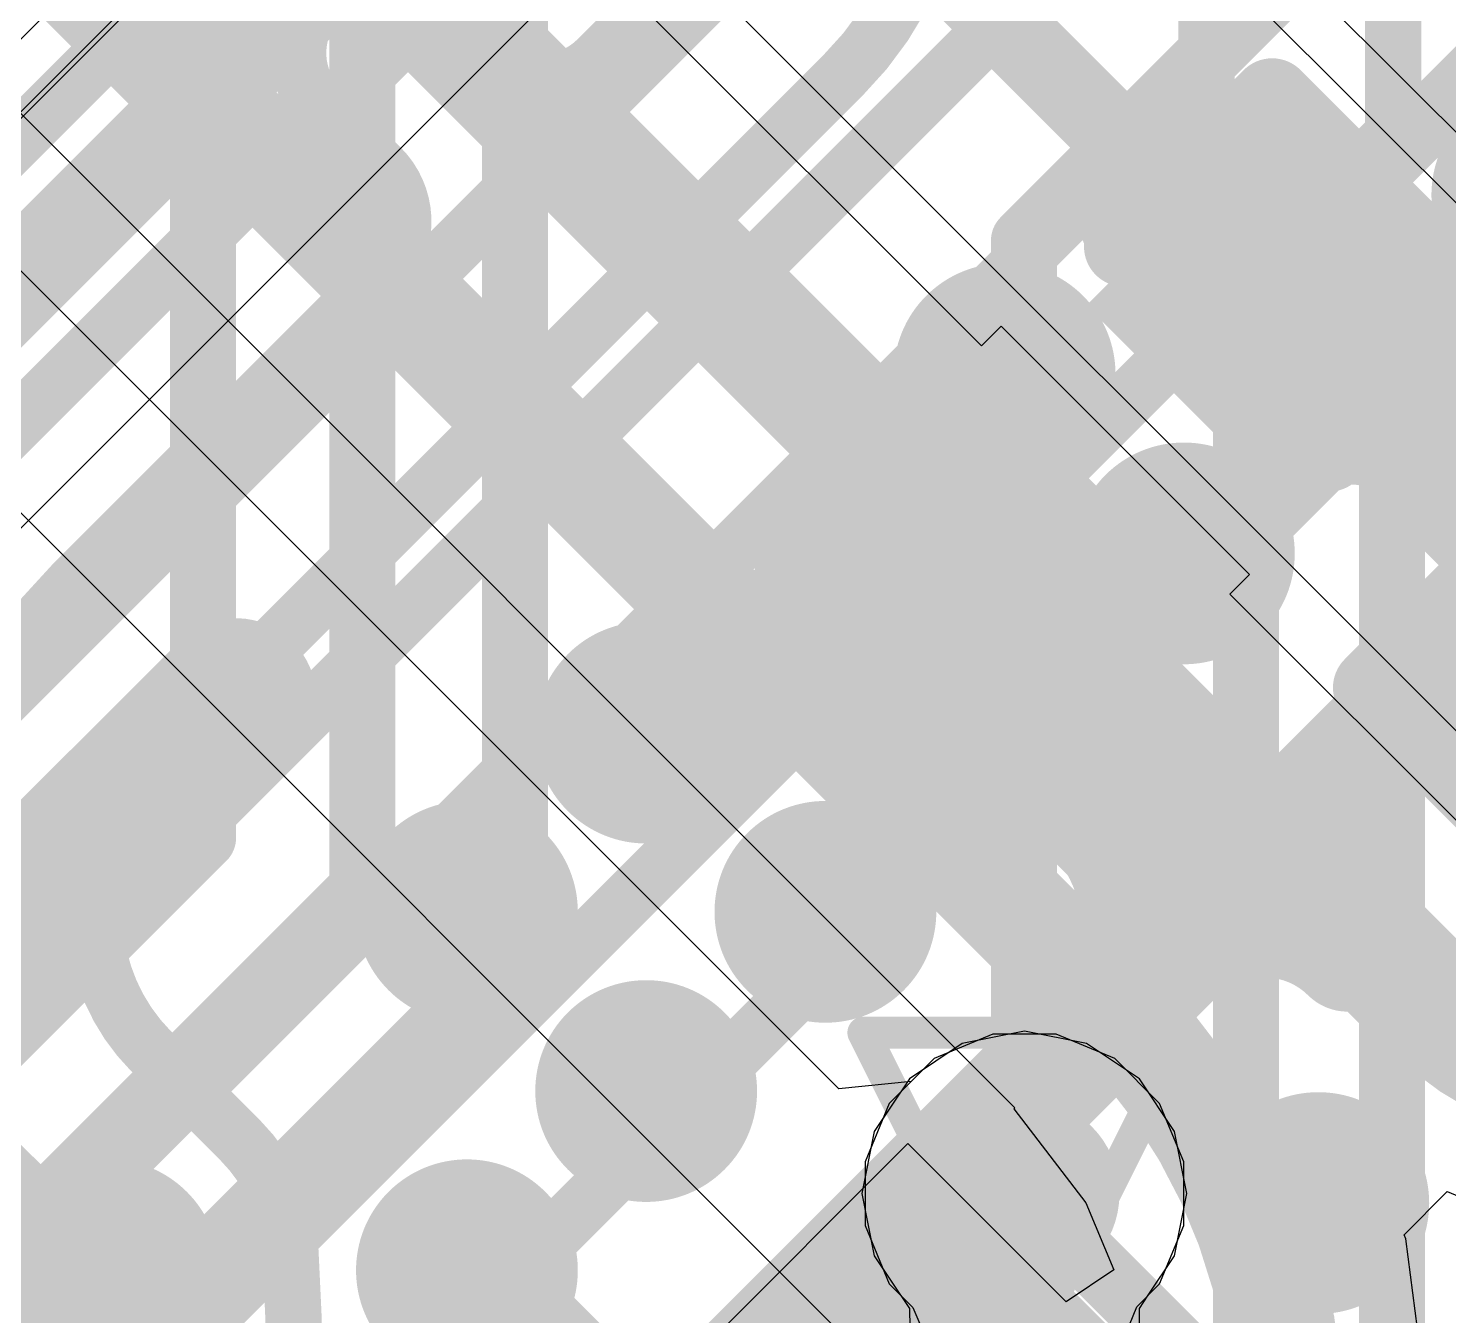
# Model space of a CAD drawing. Header units: inches. Extents: x -6 to 283, y -12 to 154.
# Drawn here: x 45.938 to 48.179, y 9.477 to 11.509 of the extents above; entities that cross this region are included whole.
import ezdxf

# ---------------------------------------------------------------- set-up
doc = ezdxf.new("R2010")
doc.units = ezdxf.units.IN
for name, color, linetype in [('Bottom Layer', 5, 'Continuous'), ('Bottom Overlay', 54, 'Continuous'), ('Bottom Paste', 16, 'Continuous'), ('Bottom Solder', 6, 'Continuous'), ('Drill Drawing', 1, 'Continuous'), ('GND-2', 90, 'Continuous'), ('GND-3', 216, 'Continuous'), ('PWR-1', 156, 'Continuous'), ('PWR-2', 130, 'Continuous'), ('Signal L1', 76, 'Continuous'), ('Signal L2', 6, 'Continuous'), ('Top Layer', 1, 'Continuous'), ('Top Overlay', 2, 'Continuous'), ('Top Paste', 8, 'Continuous'), ('Top Solder', 216, 'Continuous'), ('Via Holes', 16, 'Continuous')]:
    doc.layers.add(name, color=color, linetype=linetype)

# ---------------------------------------------------------------- blocks, each defined once
blk = doc.blocks.new('BGA_565_15_5_14_4__57')
at = {"layer": 'Top Layer'}
h = blk.add_hatch(color=1, dxfattribs=at)
edge = h.paths.add_edge_path()
edge.add_arc((3.5749992, -5.52500038), 0.12499848, 0, 360)
h = blk.add_hatch(color=1, dxfattribs=at)
edge = h.paths.add_edge_path()
edge.add_arc((2.59999988, -6.399999899999999), 0.12499848, 0, 360)
h = blk.add_hatch(color=1, dxfattribs=at)
edge = h.paths.add_edge_path()
edge.add_arc((2.99999908, -6.399999899999999), 0.12499848, 0, 360)
h = blk.add_hatch(color=1, dxfattribs=at)
edge = h.paths.add_edge_path()
edge.add_arc((3.40000082, -6.399999899999999), 0.12499848, 0, 360)
h = blk.add_hatch(color=1, dxfattribs=at)
edge = h.paths.add_edge_path()
edge.add_arc((3.80000002, -6.399999899999999), 0.12499848, 0, 360)
h = blk.add_hatch(color=1, dxfattribs=at)
edge = h.paths.add_edge_path()
edge.add_arc((4.19999922, -6.399999899999999), 0.12499848, 0, 360)
h = blk.add_hatch(color=1, dxfattribs=at)
edge = h.paths.add_edge_path()
edge.add_arc((4.60000096, -6.399999899999999), 0.12499848, 0, 360)
h = blk.add_hatch(color=1, dxfattribs=at)
edge = h.paths.add_edge_path()
edge.add_arc((2.60000242, -6.7999991), 0.12499848, 0, 360)
h = blk.add_hatch(color=1, dxfattribs=at)
edge = h.paths.add_edge_path()
edge.add_arc((2.99999908, -6.7999991), 0.12499848, 0, 360)
h = blk.add_hatch(color=1, dxfattribs=at)
edge = h.paths.add_edge_path()
edge.add_arc((3.80000002, -6.7999991), 0.12499848, 0, 360)
h = blk.add_hatch(color=1, dxfattribs=at)
edge = h.paths.add_edge_path()
edge.add_arc((4.19999922, -6.7999991), 0.12499848, 0, 360)
h = blk.add_hatch(color=1, dxfattribs=at)
edge = h.paths.add_edge_path()
edge.add_arc((5.00000016, -6.7999991), 0.12499848, 0, 360)
at = {"layer": 'Top Paste'}
h = blk.add_hatch(color=8, dxfattribs=at)
edge = h.paths.add_edge_path()
edge.add_arc((3.5749992, -5.52500038), 0.12499848, 0, 360)
h = blk.add_hatch(color=8, dxfattribs=at)
edge = h.paths.add_edge_path()
edge.add_arc((2.59999988, -6.399999899999999), 0.12499848, 0, 360)
h = blk.add_hatch(color=8, dxfattribs=at)
edge = h.paths.add_edge_path()
edge.add_arc((2.99999908, -6.399999899999999), 0.12499848, 0, 360)
h = blk.add_hatch(color=8, dxfattribs=at)
edge = h.paths.add_edge_path()
edge.add_arc((3.40000082, -6.399999899999999), 0.12499848, 0, 360)
h = blk.add_hatch(color=8, dxfattribs=at)
edge = h.paths.add_edge_path()
edge.add_arc((3.80000002, -6.399999899999999), 0.12499848, 0, 360)
h = blk.add_hatch(color=8, dxfattribs=at)
edge = h.paths.add_edge_path()
edge.add_arc((4.19999922, -6.399999899999999), 0.12499848, 0, 360)
h = blk.add_hatch(color=8, dxfattribs=at)
edge = h.paths.add_edge_path()
edge.add_arc((4.60000096, -6.399999899999999), 0.12499848, 0, 360)
h = blk.add_hatch(color=8, dxfattribs=at)
edge = h.paths.add_edge_path()
edge.add_arc((2.60000242, -6.7999991), 0.12499848, 0, 360)
h = blk.add_hatch(color=8, dxfattribs=at)
edge = h.paths.add_edge_path()
edge.add_arc((2.99999908, -6.7999991), 0.12499848, 0, 360)
h = blk.add_hatch(color=8, dxfattribs=at)
edge = h.paths.add_edge_path()
edge.add_arc((3.80000002, -6.7999991), 0.12499848, 0, 360)
h = blk.add_hatch(color=8, dxfattribs=at)
edge = h.paths.add_edge_path()
edge.add_arc((4.19999922, -6.7999991), 0.12499848, 0, 360)
h = blk.add_hatch(color=8, dxfattribs=at)
edge = h.paths.add_edge_path()
edge.add_arc((5.00000016, -6.7999991), 0.12499848, 0, 360)
at = {"layer": 'Top Solder'}
h = blk.add_hatch(color=216, dxfattribs=at)
edge = h.paths.add_edge_path()
edge.add_arc((3.5749992, -5.52500038), 0.17499838, 0, 360)
h = blk.add_hatch(color=216, dxfattribs=at)
edge = h.paths.add_edge_path()
edge.add_arc((2.20000068, -6.399999899999999), 0.17499838, 0, 360)
h = blk.add_hatch(color=216, dxfattribs=at)
edge = h.paths.add_edge_path()
edge.add_arc((2.59999988, -6.399999899999999), 0.17499838, 0, 360)
h = blk.add_hatch(color=216, dxfattribs=at)
edge = h.paths.add_edge_path()
edge.add_arc((2.99999908, -6.399999899999999), 0.17499838, 0, 360)
h = blk.add_hatch(color=216, dxfattribs=at)
edge = h.paths.add_edge_path()
edge.add_arc((3.40000082, -6.399999899999999), 0.17499838, 0, 360)
h = blk.add_hatch(color=216, dxfattribs=at)
edge = h.paths.add_edge_path()
edge.add_arc((3.80000002, -6.399999899999999), 0.17499838, 0, 360)
h = blk.add_hatch(color=216, dxfattribs=at)
edge = h.paths.add_edge_path()
edge.add_arc((4.19999922, -6.399999899999999), 0.17499838, 0, 360)
h = blk.add_hatch(color=216, dxfattribs=at)
edge = h.paths.add_edge_path()
edge.add_arc((4.60000096, -6.399999899999999), 0.17499838, 0, 360)
h = blk.add_hatch(color=216, dxfattribs=at)
edge = h.paths.add_edge_path()
edge.add_arc((2.60000242, -6.7999991), 0.17499838, 0, 360)
h = blk.add_hatch(color=216, dxfattribs=at)
edge = h.paths.add_edge_path()
edge.add_arc((2.99999908, -6.7999991), 0.17499838, 0, 360)
h = blk.add_hatch(color=216, dxfattribs=at)
edge = h.paths.add_edge_path()
edge.add_arc((3.80000002, -6.7999991), 0.17499838, 0, 360)
h = blk.add_hatch(color=216, dxfattribs=at)
edge = h.paths.add_edge_path()
edge.add_arc((4.19999922, -6.7999991), 0.17499838, 0, 360)
h = blk.add_hatch(color=216, dxfattribs=at)
edge = h.paths.add_edge_path()
edge.add_arc((5.00000016, -6.7999991), 0.17499838, 0, 360)
at = {"layer": 'Top Overlay'}
blk.add_lwpolyline([(7.845000819999999, -7.295799479999999, 0.254, 0.254, 0), (4.219999179999999, -7.295799479999999, 0.254, 0.254, 0)], format="xyseb", dxfattribs=at)
blk.add_lwpolyline([(4.15649918, -7.295799479999999, 0.127, 0.127, 1), (4.28349918, -7.295799479999999, 0.127, 0.127, 1)], format="xyseb", close=True, dxfattribs=at)
blk = doc.blocks.new('CAP_0201_B_319')
at = {"layer": 'Bottom Layer'}
for points in [[(-0.44999656, 0.1499997), (-0.14999716, 0.1499997), (-0.14999716, -0.1499997), (-0.44999656, -0.1499997)], [(0.14999716, 0.1499997), (0.44999656, 0.1499997), (0.44999656, -0.1499997), (0.14999716, -0.1499997)]]:
    blk.add_hatch(color=5, dxfattribs=at).paths.add_polyline_path(points)
at = {"layer": 'Bottom Paste'}
for points in [[(-0.44999656, 0.1499997), (-0.14999716, 0.1499997), (-0.14999716, -0.1499997), (-0.44999656, -0.1499997)], [(0.14999716, 0.1499997), (0.44999656, 0.1499997), (0.44999656, -0.1499997), (0.14999716, -0.1499997)]]:
    blk.add_hatch(color=16, dxfattribs=at).paths.add_polyline_path(points)
at = {"layer": 'Bottom Solder'}
for points in [[(-0.50499772, 0.20500086), (-0.094996, 0.20500086), (-0.094996, -0.20500086), (-0.50499772, -0.20500086)], [(0.094996, 0.20500086), (0.50499772, 0.20500086), (0.50499772, -0.20500086), (0.094996, -0.20500086)]]:
    blk.add_hatch(color=6, dxfattribs=at).paths.add_polyline_path(points)
at = {"layer": 'Bottom Overlay'}
for points in [[(-0.5334, 0.2286, 0.127, 0.127, 0), (-0.2032, 0.2286, 0.127, 0.127, 0)], [(-0.5334, 0.2286, 0.127, 0.127, 0), (-0.5334, -0.2286, 0.127, 0.127, 0)], [(0.2032, 0.2286, 0.127, 0.127, 0), (0.5334, 0.2286, 0.127, 0.127, 0)], [(0.5334, 0.2286, 0.127, 0.127, 0), (0.5334, -0.2286, 0.127, 0.127, 0)], [(-0.5334, -0.2286, 0.127, 0.127, 0), (-0.2032, -0.2286, 0.127, 0.127, 0)], [(0.2032, -0.2286, 0.127, 0.127, 0), (0.5334, -0.2286, 0.127, 0.127, 0)]]:
    blk.add_lwpolyline(points, format="xyseb", dxfattribs=at)
for points in [[(-0.5651499999999999, 0.2286, 0.0635, 0.0635, 1), (-0.5016499999999999, 0.2286, 0.0635, 0.0635, 1)], [(-0.5651499999999999, 0.2286, 0.0635, 0.0635, 1), (-0.5016499999999999, 0.2286, 0.0635, 0.0635, 1)], [(-0.23495, 0.2286, 0.0635, 0.0635, 1), (-0.17145, 0.2286, 0.0635, 0.0635, 1)], [(0.17145, 0.2286, 0.0635, 0.0635, 1), (0.23495, 0.2286, 0.0635, 0.0635, 1)], [(0.5016499999999999, 0.2286, 0.0635, 0.0635, 1), (0.5651499999999999, 0.2286, 0.0635, 0.0635, 1)], [(0.5016499999999999, 0.2286, 0.0635, 0.0635, 1), (0.5651499999999999, 0.2286, 0.0635, 0.0635, 1)], [(-0.5651499999999999, -0.2286, 0.0635, 0.0635, 1), (-0.5016499999999999, -0.2286, 0.0635, 0.0635, 1)], [(-0.5651499999999999, -0.2286, 0.0635, 0.0635, 1), (-0.5016499999999999, -0.2286, 0.0635, 0.0635, 1)], [(-0.23495, -0.2286, 0.0635, 0.0635, 1), (-0.17145, -0.2286, 0.0635, 0.0635, 1)], [(0.17145, -0.2286, 0.0635, 0.0635, 1), (0.23495, -0.2286, 0.0635, 0.0635, 1)], [(0.5016499999999999, -0.2286, 0.0635, 0.0635, 1), (0.5651499999999999, -0.2286, 0.0635, 0.0635, 1)], [(0.5016499999999999, -0.2286, 0.0635, 0.0635, 1), (0.5651499999999999, -0.2286, 0.0635, 0.0635, 1)]]:
    blk.add_lwpolyline(points, format="xyseb", close=True, dxfattribs=at)
blk = doc.blocks.new('CAP_0201_B_362')
at = {"layer": 'Bottom Layer'}
for points in [[(-0.44999656, 0.1499997), (-0.14999716, 0.1499997), (-0.14999716, -0.1499997), (-0.44999656, -0.1499997)], [(0.14999716, 0.1499997), (0.44999656, 0.1499997), (0.44999656, -0.1499997), (0.14999716, -0.1499997)]]:
    blk.add_hatch(color=5, dxfattribs=at).paths.add_polyline_path(points)
at = {"layer": 'Bottom Paste'}
for points in [[(-0.44999656, 0.1499997), (-0.14999716, 0.1499997), (-0.14999716, -0.1499997), (-0.44999656, -0.1499997)], [(0.14999716, 0.1499997), (0.44999656, 0.1499997), (0.44999656, -0.1499997), (0.14999716, -0.1499997)]]:
    blk.add_hatch(color=16, dxfattribs=at).paths.add_polyline_path(points)
at = {"layer": 'Bottom Solder'}
for points in [[(-0.50499772, 0.20500086), (-0.094996, 0.20500086), (-0.094996, -0.20500086), (-0.50499772, -0.20500086)], [(0.094996, 0.20500086), (0.50499772, 0.20500086), (0.50499772, -0.20500086), (0.094996, -0.20500086)]]:
    blk.add_hatch(color=6, dxfattribs=at).paths.add_polyline_path(points)
at = {"layer": 'Bottom Overlay'}
for points in [[(-0.2032, 0.2286, 0.127, 0.127, 0), (-0.5334, 0.2286, 0.127, 0.127, 0)], [(-0.5334, -0.2286, 0.127, 0.127, 0), (-0.5334, 0.2286, 0.127, 0.127, 0)], [(0.5334, 0.2286, 0.127, 0.127, 0), (0.2032, 0.2286, 0.127, 0.127, 0)], [(0.5334, -0.2286, 0.127, 0.127, 0), (0.5334, 0.2286, 0.127, 0.127, 0)], [(-0.2032, -0.2286, 0.127, 0.127, 0), (-0.5334, -0.2286, 0.127, 0.127, 0)], [(0.5334, -0.2286, 0.127, 0.127, 0), (0.2032, -0.2286, 0.127, 0.127, 0)]]:
    blk.add_lwpolyline(points, format="xyseb", dxfattribs=at)
for points in [[(-0.5651499999999999, 0.2286, 0.0635, 0.0635, 1), (-0.5016499999999999, 0.2286, 0.0635, 0.0635, 1)], [(-0.5651499999999999, 0.2286, 0.0635, 0.0635, 1), (-0.5016499999999999, 0.2286, 0.0635, 0.0635, 1)], [(-0.23495, 0.2286, 0.0635, 0.0635, 1), (-0.17145, 0.2286, 0.0635, 0.0635, 1)], [(0.17145, 0.2286, 0.0635, 0.0635, 1), (0.23495, 0.2286, 0.0635, 0.0635, 1)], [(0.5016499999999999, 0.2286, 0.0635, 0.0635, 1), (0.5651499999999999, 0.2286, 0.0635, 0.0635, 1)], [(0.5016499999999999, 0.2286, 0.0635, 0.0635, 1), (0.5651499999999999, 0.2286, 0.0635, 0.0635, 1)], [(-0.5651499999999999, -0.2286, 0.0635, 0.0635, 1), (-0.5016499999999999, -0.2286, 0.0635, 0.0635, 1)], [(-0.5651499999999999, -0.2286, 0.0635, 0.0635, 1), (-0.5016499999999999, -0.2286, 0.0635, 0.0635, 1)], [(-0.23495, -0.2286, 0.0635, 0.0635, 1), (-0.17145, -0.2286, 0.0635, 0.0635, 1)], [(0.17145, -0.2286, 0.0635, 0.0635, 1), (0.23495, -0.2286, 0.0635, 0.0635, 1)], [(0.5016499999999999, -0.2286, 0.0635, 0.0635, 1), (0.5651499999999999, -0.2286, 0.0635, 0.0635, 1)], [(0.5016499999999999, -0.2286, 0.0635, 0.0635, 1), (0.5651499999999999, -0.2286, 0.0635, 0.0635, 1)]]:
    blk.add_lwpolyline(points, format="xyseb", close=True, dxfattribs=at)
blk = doc.blocks.new('C___0402_B_367')
at = {"layer": 'Bottom Layer'}
for points in [[(-0.2413, 0.3175), (-0.2412999999999999, -0.3175), (-0.6985, -0.3175), (-0.6985, 0.3175)], [(0.6985, 0.3175), (0.6985, -0.3175), (0.2413, -0.3175), (0.2412999999999999, 0.3175)]]:
    blk.add_hatch(color=5, dxfattribs=at).paths.add_polyline_path(points)
at = {"layer": 'Bottom Paste'}
for points in [[(-0.2413, 0.3175), (-0.2412999999999999, -0.3175), (-0.6985, -0.3175), (-0.6985, 0.3175)], [(0.6985, 0.3175), (0.6985, -0.3175), (0.2413, -0.3175), (0.2412999999999999, 0.3175)]]:
    blk.add_hatch(color=16, dxfattribs=at).paths.add_polyline_path(points)
at = {"layer": 'Bottom Solder'}
for points in [[(-0.18130012, 0.37749988), (-0.18130012, -0.37749988), (-0.7584998799999999, -0.37749988), (-0.7584998799999999, 0.37749988)], [(0.7584998799999999, 0.37749988), (0.7584998799999999, -0.37749988), (0.18130012, -0.37749988), (0.18130012, 0.37749988)]]:
    blk.add_hatch(color=6, dxfattribs=at).paths.add_polyline_path(points)
at = {"layer": 'Bottom Overlay'}
for points in [[(-0.7874, 0.4064, 0.127, 0.127, 0), (-0.7874, -0.4064, 0.127, 0.127, 0)], [(-0.2794, 0.4064, 0.127, 0.127, 0), (-0.7874, 0.4064, 0.127, 0.127, 0)], [(0.7874, 0.4064, 0.127, 0.127, 0), (0.2794, 0.4064, 0.127, 0.127, 0)], [(0.7874, 0.4064, 0.127, 0.127, 0), (0.7874, -0.4064, 0.127, 0.127, 0)], [(-0.2794, -0.4064, 0.127, 0.127, 0), (-0.7874, -0.4064, 0.127, 0.127, 0)], [(0.7874, -0.4064, 0.127, 0.127, 0), (0.2794, -0.4064, 0.127, 0.127, 0)]]:
    blk.add_lwpolyline(points, format="xyseb", dxfattribs=at)
for points in [[(-0.8191499999999999, 0.4064, 0.0635, 0.0635, 1), (-0.7556499999999999, 0.4064, 0.0635, 0.0635, 1)], [(-0.8191499999999999, 0.4064, 0.0635, 0.0635, 1), (-0.7556499999999999, 0.4064, 0.0635, 0.0635, 1)], [(-0.31115, 0.4064, 0.0635, 0.0635, 1), (-0.24765, 0.4064, 0.0635, 0.0635, 1)], [(0.24765, 0.4064, 0.0635, 0.0635, 1), (0.31115, 0.4064, 0.0635, 0.0635, 1)], [(0.7556499999999999, 0.4064, 0.0635, 0.0635, 1), (0.8191499999999999, 0.4064, 0.0635, 0.0635, 1)], [(0.7556499999999999, 0.4064, 0.0635, 0.0635, 1), (0.8191499999999999, 0.4064, 0.0635, 0.0635, 1)], [(-0.8191499999999999, -0.4064, 0.0635, 0.0635, 1), (-0.7556499999999999, -0.4064, 0.0635, 0.0635, 1)], [(-0.8191499999999999, -0.4064, 0.0635, 0.0635, 1), (-0.7556499999999999, -0.4064, 0.0635, 0.0635, 1)], [(-0.31115, -0.4064, 0.0635, 0.0635, 1), (-0.24765, -0.4064, 0.0635, 0.0635, 1)], [(0.24765, -0.4064, 0.0635, 0.0635, 1), (0.31115, -0.4064, 0.0635, 0.0635, 1)], [(0.7556499999999999, -0.4064, 0.0635, 0.0635, 1), (0.8191499999999999, -0.4064, 0.0635, 0.0635, 1)], [(0.7556499999999999, -0.4064, 0.0635, 0.0635, 1), (0.8191499999999999, -0.4064, 0.0635, 0.0635, 1)]]:
    blk.add_lwpolyline(points, format="xyseb", close=True, dxfattribs=at)

msp = doc.modelspace()

# ---------------------------------------------------------------- hatches: boundary and pattern name
at = {"layer": 'GND-2'}
h = msp.add_hatch(color=90, dxfattribs=at)
edge = h.paths.add_edge_path()
edge.add_arc((47.50953413999999, 9.6696403), 0.1499997, 0, 360)
at = {"layer": 'GND-3'}
h = msp.add_hatch(color=216, dxfattribs=at)
edge = h.paths.add_edge_path()
edge.add_arc((47.50953413999999, 9.6696403), 0.1499997, 0, 360)
at = {"layer": 'PWR-1'}
h = msp.add_hatch(color=156, dxfattribs=at)
edge = h.paths.add_edge_path()
edge.add_arc((47.50953413999999, 9.6696403), 0.1499997, 0, 360)
at = {"layer": 'PWR-2'}
h = msp.add_hatch(color=130, dxfattribs=at)
edge = h.paths.add_edge_path()
edge.add_arc((47.50953413999999, 9.6696403), 0.1499997, 0, 360)
at = {"layer": 'Signal L1'}
h = msp.add_hatch(color=76, dxfattribs=at)
edge = h.paths.add_edge_path()
edge.add_arc((47.50953413999999, 9.6696403), 0.1499997, 0, 360)
at = {"layer": 'Signal L2'}
h = msp.add_hatch(color=6, dxfattribs=at)
edge = h.paths.add_edge_path()
edge.add_arc((47.50953413999999, 9.6696403), 0.1499997, 0, 360)
at = {"layer": 'Via Holes'}
h = msp.add_hatch(color=7, dxfattribs=at)
edge = h.paths.add_edge_path()
edge.add_arc((47.50953413999999, 9.6696403), 0.07499858, 0, 360)

# ---------------------------------------------------------------- linework, layer by layer
at = {"layer": 'Bottom Layer'}
for p, q in [((46.35434722, 13.1808601), (49.20104714, 10.33416018)), ((47.44174916, 11.00772246), (46.87843812, 11.57103096)), ((45.80614156, 11.49358636), (47.49448464, 9.80524582)), ((47.47280574, 11.03877904), (47.44174916, 11.00772246)), ((47.86454232, 10.64704246), (47.47280574, 11.03877904)), ((47.83348574, 10.61598588), (47.86454232, 10.64704246)), ((48.2889433, 10.16052832), (47.83348574, 10.61598588)), ((47.49448464, 9.80524582), (47.49282856, 9.80358974)), ((47.49282856, 9.80358974), (47.60664342, 9.6552639)), ((47.32546796, 9.748560639999999), (46.93373138, 9.35682406)), ((47.57522362, 9.49880498), (47.32546796, 9.748560639999999)), ((48.10863378, 9.604883), (48.17667529999999, 9.672924519999999)), ((48.17667529999999, 9.672924519999999), (48.3545769, 9.59923658)), ((47.60664342, 9.6552639), (47.6505905, 9.54916302)), ((48.11124744, 9.59857364), (48.10863378, 9.604883)), ((48.14066571999999, 9.37511206), (48.11124744, 9.59857364)), ((47.6505905, 9.54916302), (47.57522362, 9.49880498))]:
    msp.add_line(p, q, dxfattribs=at)
for points in [[(46.51915766, 13.34567054, 0.2032, 0.2032, 0), (50.10610756, 9.758723179999999, 0.2032, 0.2032, 0)], [(45.26745836, 12.85238984, 0.2032, 0.2032, 0), (46.71361752, 11.40623322, 0.2032, 0.2032, 0)], [(45.06731652, 12.54371634, 0.1778, 0.1778, 0), (47.65014092, 9.96089956, 0.1778, 0.1778, 0)], [(46.71361752, 11.40623068, 0.2032, 0.2032, 0), (46.71361752, 11.40623322, 0.2032, 0.2032, 0)], [(46.71361752, 11.40623068, 0.2032, 0.2032, 0), (47.47280574, 10.64704246, 0.2032, 0.2032, 0)], [(47.89706702, 11.07130374, 0.2032, 0.2032, 0), (48.43730724, 10.53106352, 0.2032, 0.2032, 0)], [(47.47280574, 10.64704246, 0.2032, 0.2032, 0), (48.1241354, 9.9957128, 0.2032, 0.2032, 0)], [(48.5830753, 9.805210259999999, 0.2032, 0.2032, -0.1985190874448159), (48.12413032, 9.99571026, 0.2032, 0.2032, 0)], [(47.65014092, 9.9609021, 0.1778, 0.1778, -0.198912367379658), (47.92506544, 9.2971747, 0.1778, 0.1778, 0)]]:
    msp.add_lwpolyline(points, format="xyseb", dxfattribs=at)
for points in [[(46.66281752, 11.40623322, 0.1016, 0.1016, 1), (46.76441752, 11.40623322, 0.1016, 0.1016, 1)], [(46.66281752, 11.40623322, 0.1016, 0.1016, 1), (46.76441752, 11.40623322, 0.1016, 0.1016, 1)], [(46.66281752, 11.40623068, 0.1016, 0.1016, 1), (46.76441752, 11.40623068, 0.1016, 0.1016, 1)], [(46.66281752, 11.40623068, 0.1016, 0.1016, 1), (46.76441752, 11.40623068, 0.1016, 0.1016, 1)], [(47.84626702, 11.07130374, 0.1016, 0.1016, 1), (47.94786702, 11.07130374, 0.1016, 0.1016, 1)], [(47.42200574, 10.64704246, 0.1016, 0.1016, 1), (47.52360574, 10.64704246, 0.1016, 0.1016, 1)], [(47.42200574, 10.64704246, 0.1016, 0.1016, 1), (47.52360574, 10.64704246, 0.1016, 0.1016, 1)], [(48.07333032, 9.99571026, 0.1016, 0.1016, 1), (48.17493031999999, 9.99571026, 0.1016, 0.1016, 1)], [(48.0733354, 9.9957128, 0.1016, 0.1016, 1), (48.1749354, 9.9957128, 0.1016, 0.1016, 1)], [(47.60569092, 9.9609021, 0.08889999999999999, 0.08889999999999999, 1), (47.69459092, 9.9609021, 0.08889999999999999, 0.08889999999999999, 1)], [(47.60569092, 9.96089956, 0.08889999999999999, 0.08889999999999999, 1), (47.69459092, 9.96089956, 0.08889999999999999, 0.08889999999999999, 1)]]:
    msp.add_lwpolyline(points, format="xyseb", close=True, dxfattribs=at)
at = {"layer": 'Drill Drawing'}
for points in [[(47.25553414, 9.923640299999999, 0.0508, 0.0508, 0), (47.76353414, 9.923640299999999, 0.0508, 0.0508, 0)], [(47.25553414, 9.923640299999999, 0.0508, 0.0508, 0), (47.50953413999999, 9.4156403, 0.0508, 0.0508, 0)], [(47.50953413999999, 9.4156403, 0.0508, 0.0508, 0), (47.76353414, 9.923640299999999, 0.0508, 0.0508, 0)]]:
    msp.add_lwpolyline(points, format="xyseb", dxfattribs=at)
for points in [[(47.24283414, 9.923640299999999, 0.0254, 0.0254, 1), (47.26823414, 9.923640299999999, 0.0254, 0.0254, 1)], [(47.24283414, 9.923640299999999, 0.0254, 0.0254, 1), (47.26823414, 9.923640299999999, 0.0254, 0.0254, 1)], [(47.75083413999999, 9.923640299999999, 0.0254, 0.0254, 1), (47.77623414, 9.923640299999999, 0.0254, 0.0254, 1)], [(47.75083413999999, 9.923640299999999, 0.0254, 0.0254, 1), (47.77623414, 9.923640299999999, 0.0254, 0.0254, 1)]]:
    msp.add_lwpolyline(points, format="xyseb", close=True, dxfattribs=at)
at = {"layer": 'GND-2'}
for p, q in [((47.45948851999999, 9.92124), (47.36701474, 9.8829368)), ((47.55957976, 9.92124), (47.45948851999999, 9.92124)), ((47.65205354, 9.8829368), (47.55957976, 9.92124)), ((47.36701474, 9.8829368), (47.29623764, 9.8121597)), ((47.72283064, 9.8121597), (47.65205354, 9.8829368)), ((47.29623764, 9.8121597), (47.25793444, 9.71968592)), ((47.76113384, 9.71968592), (47.72283064, 9.8121597)), ((47.25793444, 9.71968592), (47.25793444, 9.61959468)), ((47.76113384, 9.61959468), (47.76113384, 9.71968592)), ((47.25793444, 9.61959468), (47.29623764, 9.5271209)), ((47.72283064, 9.5271209), (47.76113384, 9.61959468)), ((47.29623764, 9.5271209), (47.33362644, 9.4897321)), ((47.68673216, 9.49102242), (47.72283064, 9.5271209)), ((47.33362644, 9.4897321), (47.35783009999999, 9.43347364)), ((47.66279266, 9.4313883), (47.68673216, 9.49102242))]:
    msp.add_line(p, q, dxfattribs=at)
at = {"layer": 'GND-3'}
for p, q in [((47.45948851999999, 9.92124), (47.36701474, 9.8829368)), ((47.55957976, 9.92124), (47.45948851999999, 9.92124)), ((47.65205354, 9.8829368), (47.55957976, 9.92124)), ((47.36701474, 9.8829368), (47.29623764, 9.8121597)), ((47.72283064, 9.8121597), (47.65205354, 9.8829368)), ((47.29623764, 9.8121597), (47.25793444, 9.71968592)), ((47.76113384, 9.71968592), (47.72283064, 9.8121597)), ((47.25793444, 9.71968592), (47.25793444, 9.61959468)), ((47.76113384, 9.61959468), (47.76113384, 9.71968592)), ((47.25793444, 9.61959468), (47.29623764, 9.5271209)), ((47.72283064, 9.5271209), (47.76113384, 9.61959468)), ((47.29623764, 9.5271209), (47.33362644, 9.4897321)), ((47.68673216, 9.49102242), (47.72283064, 9.5271209)), ((47.33362644, 9.4897321), (47.35783009999999, 9.43347364)), ((47.66279266, 9.4313883), (47.68673216, 9.49102242))]:
    msp.add_line(p, q, dxfattribs=at)
at = {"layer": 'PWR-1'}
for p, q in [((46.53433416, 12.10060318), (45.25226408, 10.81853056)), ((45.7016231, 10.49589214), (46.81074966, 11.6050187)), ((47.41136568, 9.90664262), (47.32814003999999, 9.8510344)), ((47.50953413999999, 9.926170139999998), (47.41136568, 9.90664262)), ((47.6077026, 9.90664262), (47.50953413999999, 9.926170139999998)), ((47.69092824, 9.8510344), (47.6077026, 9.90664262)), ((47.32814003999999, 9.8510344), (47.27253182, 9.76780876)), ((47.74653645999999, 9.76780876), (47.69092824, 9.8510344)), ((47.27253182, 9.76780876), (47.25300429999999, 9.6696403)), ((47.76606398, 9.6696403), (47.74653645999999, 9.76780876)), ((47.25300429999999, 9.6696403), (47.27253182, 9.57147184)), ((47.74653645999999, 9.57147184), (47.76606398, 9.6696403)), ((47.27253182, 9.57147184), (47.32814003999999, 9.48824366)), ((47.70502777999999, 9.50934852), (47.74653645999999, 9.57147184)), ((47.69093078, 9.48824366), (47.70502777999999, 9.50934852)), ((47.32814003999999, 9.48824366), (47.32969197999999, 9.376618279999999)), ((47.69248272, 9.376618279999999), (47.69093078, 9.48824366))]:
    msp.add_line(p, q, dxfattribs=at)
msp.add_lwpolyline([(45.42145094, 10.60789598, 0.1524, 0.1524, 0), (46.68139508, 11.86784012, 0.1524, 0.1524, 0)], format="xyseb", dxfattribs=at)
at = {"layer": 'PWR-2'}
for p, q in [((48.69309032, 10.73058814), (43.31289026, 16.1107882)), ((42.38568612, 14.28406846), (47.31505142, 9.35470062)), ((44.76344616, 13.82719612), (49.19578679999999, 9.39483262)), ((47.21677373999999, 9.8349435), (45.46825551999999, 11.5834668)), ((47.45948851999999, 9.92124), (47.36701474, 9.8829368)), ((47.55957976, 9.92124), (47.45948851999999, 9.92124)), ((47.65205354, 9.8829368), (47.55957976, 9.92124)), ((47.36701474, 9.8829368), (47.33076132, 9.846683379999998)), ((47.72283064, 9.8121597), (47.65205354, 9.8829368)), ((47.33076132, 9.846683379999998), (47.21677373999999, 9.8349435)), ((47.76113384, 9.71968592), (47.72283064, 9.8121597)), ((47.76113384, 9.61959468), (47.76113384, 9.71968592)), ((47.72283064, 9.5271209), (47.76113384, 9.61959468)), ((47.68673216, 9.49102242), (47.72283064, 9.5271209)), ((47.66279266, 9.4313883), (47.68673216, 9.49102242))]:
    msp.add_line(p, q, dxfattribs=at)
for points in [[(44.89080176, 14.10089382, 0.127, 0.127, 0), (48.09268258, 10.899013, 0.127, 0.127, 0)], [(48.09268258, 10.899013, 0.127, 0.127, 0), (48.0929315, 10.89876408, 0.127, 0.127, 0)], [(48.0929315, 10.89876408, 0.127, 0.127, -0.0002858904619792914), (48.09268258, 10.899013, 0.127, 0.127, 0)], [(48.31072126, 10.80869822, 0.127, 0.127, -0.1986151822385052), (48.0929315, 10.89876408, 0.127, 0.127, 0)]]:
    msp.add_lwpolyline(points, format="xyseb", dxfattribs=at)
for points in [[(48.06093258, 10.899013, 0.0635, 0.0635, 1), (48.12443258, 10.899013, 0.0635, 0.0635, 1)], [(48.06093258, 10.899013, 0.0635, 0.0635, 1), (48.12443258, 10.899013, 0.0635, 0.0635, 1)], [(48.06093258, 10.899013, 0.0635, 0.0635, 1), (48.12443258, 10.899013, 0.0635, 0.0635, 1)], [(48.0611815, 10.89876408, 0.0635, 0.0635, 1), (48.12468149999999, 10.89876408, 0.0635, 0.0635, 1)], [(48.0611815, 10.89876408, 0.0635, 0.0635, 1), (48.12468149999999, 10.89876408, 0.0635, 0.0635, 1)], [(48.0611815, 10.89876408, 0.0635, 0.0635, 1), (48.12468149999999, 10.89876408, 0.0635, 0.0635, 1)]]:
    msp.add_lwpolyline(points, format="xyseb", close=True, dxfattribs=at)
at = {"layer": 'Signal L1'}
for points in [[(47.79689957999999, 11.43294386, 0.08889999999999999, 0.08889999999999999, 0), (47.79689957999999, 14.29699198, 0.08889999999999999, 0.08889999999999999, 0)], [(48.09160054, 11.34173754, 0.08889999999999999, 0.08889999999999999, 0), (48.09160054, 13.53708494, 0.08889999999999999, 0.08889999999999999, 0)], [(43.76564018, 9.177977579999999, 0.08889999999999999, 0.08889999999999999, 0), (46.58357206, 11.99590946, 0.08889999999999999, 0.08889999999999999, 0)], [(43.24589268, 8.21163204, 0.08889999999999999, 0.08889999999999999, 0), (46.91080534, 11.8765447, 0.08889999999999999, 0.08889999999999999, 0)], [(43.42248872, 7.975137719999999, 0.08889999999999999, 0.08889999999999999, 0), (47.20290534, 11.75555434, 0.08889999999999999, 0.08889999999999999, 0)], [(43.0947703, 7.14390494, 0.08889999999999999, 0.08889999999999999, 0), (47.50479958, 11.55393422, 0.08889999999999999, 0.08889999999999999, 0)], [(43.21576065999999, 6.851804939999999, 0.08889999999999999, 0.08889999999999999, 0), (47.79689957999999, 11.43294386, 0.08889999999999999, 0.08889999999999999, 0)], [(43.30877546, 6.558912459999999, 0.08889999999999999, 0.08889999999999999, 0), (48.09160054, 11.34173754, 0.08889999999999999, 0.08889999999999999, 0)], [(43.42976581999999, 6.26681246, 0.08889999999999999, 0.08889999999999999, 0), (48.38370053999999, 11.22074718, 0.08889999999999999, 0.08889999999999999, 0)], [(47.50953413999999, 9.6696403, 0.1016, 0.1016, 0), (48.43470374, 8.744470699999999, 0.1016, 0.1016, 0)]]:
    msp.add_lwpolyline(points, format="xyseb", dxfattribs=at)
for points in [[(47.77467458, 11.43294386, 0.04445, 0.04445, 1), (47.81912457999999, 11.43294386, 0.04445, 0.04445, 1)], [(47.77467458, 11.43294386, 0.04445, 0.04445, 1), (47.81912457999999, 11.43294386, 0.04445, 0.04445, 1)], [(48.06937554, 11.34173754, 0.04445, 0.04445, 1), (48.11382554, 11.34173754, 0.04445, 0.04445, 1)], [(48.06937554, 11.34173754, 0.04445, 0.04445, 1), (48.11382554, 11.34173754, 0.04445, 0.04445, 1)], [(47.48413413999999, 9.6696403, 0.0508, 0.0508, 1), (47.53493414, 9.6696403, 0.0508, 0.0508, 1)]]:
    msp.add_lwpolyline(points, format="xyseb", close=True, dxfattribs=at)
at = {"layer": 'Signal L2'}
for points in [[(46.21344326, 10.2316915, 0.10414, 0.10414, 0), (46.21344326, 12.68585982, 0.10414, 0.10414, 0)], [(46.46470006, 10.15002542, 0.10414, 0.10414, 0), (46.46470006, 12.55872012, 0.10414, 0.10414, 0)], [(46.7054311, 10.05385086, 0.10414, 0.10414, 0), (46.7054311, 12.42942142, 0.10414, 0.10414, 0)], [(47.50872134, 11.17364542, 0.10414, 0.10414, 0), (48.46049997999999, 12.12542406, 0.10414, 0.10414, 0)], [(47.85928198, 11.07545918, 0.10414, 0.10414, 0), (48.85476894, 12.07094614, 0.10414, 0.10414, 0)], [(48.08975142, 10.83313302, 0.10414, 0.10414, 0), (49.13383366, 11.87721526, 0.10414, 0.10414, 0)], [(47.50872134, 9.6873187, 0.10414, 0.10414, 0), (47.50872134, 11.17364542, 0.10414, 0.10414, 0)], [(47.85928198, 8.810472599999999, 0.10414, 0.10414, 0), (47.85928198, 11.07545918, 0.10414, 0.10414, 0)], [(48.08975142, 8.92146044, 0.10414, 0.10414, 0), (48.08975142, 10.83313302, 0.10414, 0.10414, 0)], [(41.53630757999999, 5.55455582, 0.10414, 0.10414, 0), (46.21344326, 10.2316915, 0.10414, 0.10414, 0)], [(41.79364005999999, 5.47896542, 0.10414, 0.10414, 0), (46.46470006, 10.15002542, 0.10414, 0.10414, 0)], [(42.05355317999999, 5.40197294, 0.10414, 0.10414, 0), (46.7054311, 10.05385086, 0.10414, 0.10414, 0)]]:
    msp.add_lwpolyline(points, format="xyseb", dxfattribs=at)
for points in [[(47.48268634, 11.17364542, 0.05207, 0.05207, 1), (47.53475633999999, 11.17364542, 0.05207, 0.05207, 1)], [(47.48268634, 11.17364542, 0.05207, 0.05207, 1), (47.53475633999999, 11.17364542, 0.05207, 0.05207, 1)], [(47.83324697999999, 11.07545918, 0.05207, 0.05207, 1), (47.88531698, 11.07545918, 0.05207, 0.05207, 1)], [(47.83324697999999, 11.07545918, 0.05207, 0.05207, 1), (47.88531698, 11.07545918, 0.05207, 0.05207, 1)], [(48.06371641999999, 10.83313302, 0.05207, 0.05207, 1), (48.11578642, 10.83313302, 0.05207, 0.05207, 1)], [(48.06371641999999, 10.83313302, 0.05207, 0.05207, 1), (48.11578642, 10.83313302, 0.05207, 0.05207, 1)], [(46.18740826, 10.2316915, 0.05207, 0.05207, 1), (46.23947825999999, 10.2316915, 0.05207, 0.05207, 1)], [(46.18740826, 10.2316915, 0.05207, 0.05207, 1), (46.23947825999999, 10.2316915, 0.05207, 0.05207, 1)], [(46.43866506, 10.15002542, 0.05207, 0.05207, 1), (46.49073506, 10.15002542, 0.05207, 0.05207, 1)], [(46.43866506, 10.15002542, 0.05207, 0.05207, 1), (46.49073506, 10.15002542, 0.05207, 0.05207, 1)], [(46.6793961, 10.05385086, 0.05207, 0.05207, 1), (46.7314661, 10.05385086, 0.05207, 0.05207, 1)], [(46.6793961, 10.05385086, 0.05207, 0.05207, 1), (46.7314661, 10.05385086, 0.05207, 0.05207, 1)], [(47.48268634, 9.6873187, 0.05207, 0.05207, 1), (47.53475633999999, 9.6873187, 0.05207, 0.05207, 1)]]:
    msp.add_lwpolyline(points, format="xyseb", close=True, dxfattribs=at)
at = {"layer": 'Top Layer'}
for p, q in [((42.64072752, 8.08197012), (53.4483945, 18.8896371)), ((42.38055024, 7.831805520000001), (47.45038008, 12.9016379))]:
    msp.add_line(p, q, dxfattribs=at)
for points in [[(48.01329234, 10.32405098, 0.2032, 0.2032, 0), (49.47943114, 11.79018978, 0.2032, 0.2032, 0)], [(47.37806628, 11.80745416, 0.08889999999999999, 0.08889999999999999, -0.1989022149649479), (47.2230069, 11.43433578, 0.08889999999999999, 0.08889999999999999, 0)], [(46.83526827999999, 11.45968752, 0.08889999999999999, 0.08889999999999999, 0), (46.99441452, 11.61883376, 0.08889999999999999, 0.08889999999999999, 0)], [(46.39864736, 11.38442732, 0.08889999999999999, 0.08889999999999999, -0.4142222825744091), (46.3986499, 11.5550569, 0.08889999999999999, 0.08889999999999999, 0)], [(46.56927186, 11.55505182, 0.08889999999999999, 0.08889999999999999, 0), (46.66464123999999, 11.45968752, 0.08889999999999999, 0.08889999999999999, 0)], [(46.6646387, 11.45968498, 0.08889999999999999, 0.08889999999999999, 0), (46.66464123999999, 11.45968752, 0.08889999999999999, 0.08889999999999999, 0)], [(46.83526827999999, 11.45968752, 0.08889999999999999, 0.08889999999999999, -0.414222282574413), (46.66464123999999, 11.45968752, 0.08889999999999999, 0.08889999999999999, 0)], [(46.21741328, 10.42874216, 0.08889999999999999, 0.08889999999999999, 0), (47.2230069, 11.43433578, 0.08889999999999999, 0.08889999999999999, 0)], [(46.39864736, 11.38442732, 0.08889999999999999, 0.08889999999999999, 0), (46.4940142, 11.28906302, 0.08889999999999999, 0.08889999999999999, 0)], [(46.4940142, 11.28906302, 0.08889999999999999, 0.08889999999999999, -0.4142179225319384), (46.49401674, 11.11843598, 0.08889999999999999, 0.08889999999999999, 0)], [(46.22948844, 10.85390768, 0.08889999999999999, 0.08889999999999999, 0), (46.49401674, 11.11843598, 0.08889999999999999, 0.08889999999999999, 0)], [(46.0098521, 10.63427134, 0.08889999999999999, 0.08889999999999999, 0), (46.22948844, 10.85390768, 0.08889999999999999, 0.08889999999999999, 0)], [(45.7408534, 10.1144959, 0.08889999999999999, 0.08889999999999999, -0.1553671496587946), (46.0098521, 10.63427134, 0.08889999999999999, 0.08889999999999999, 0)], [(46.12116759999999, 10.30664944, 0.08889999999999999, 0.08889999999999999, -0.06038434319651775), (46.21741328, 10.42874216, 0.08889999999999999, 0.08889999999999999, 0)], [(47.47827436, 10.3972487, 0.1778, 0.1778, 0), (47.67417186, 10.20134358, 0.1778, 0.1778, 0)], [(48.01329234, 10.32405098, 0.1778, 0.1778, -0.04363204682843651), (48.03967786, 10.35554444, 0.1778, 0.1778, 0)], [(47.8797874, 10.19054604, 0.2032, 0.2032, 0), (48.01329234, 10.32405098, 0.2032, 0.2032, 0)], [(48.01985062, 10.04580414, 0.1778, 0.1778, -0.3511543973849757), (48.0519867, 10.33897348, 0.1778, 0.1778, 0)], [(46.04463994, 10.12090178, 0.08889999999999999, 0.08889999999999999, -0.07822115495392581), (46.12116759999999, 10.30664944, 0.08889999999999999, 0.08889999999999999, 0)], [(47.64903855999999, 10.22632702, 0.1778, 0.1778, -0.3511543973849756), (47.61690247999999, 9.933157679999999, 0.1778, 0.1778, 0)], [(47.90223083999999, 10.21848858, 0.1778, 0.1778, -0.394468141656091), (47.64913, 10.22638798, 0.1778, 0.1778, 0)], [(47.77546451999999, 10.08622316, 0.2032, 0.2032, 0), (47.8797874, 10.19054604, 0.2032, 0.2032, 0)], [(46.19324518, 8.50400382, 0.2032, 0.2032, 0), (47.77546451999999, 10.08622316, 0.2032, 0.2032, 0)], [(47.7543495, 10.07021354, 0.1778, 0.1778, -0.03576330533469323), (47.77546451999999, 10.08622316, 0.1778, 0.1778, 0)], [(47.76665834, 10.05364258, 0.1778, 0.1778, -0.3944681416560908), (48.01975917999999, 10.04574318, 0.1778, 0.1778, 0)], [(46.04240728, 10.09933718, 0.08889999999999999, 0.08889999999999999, -0.06119322332893497), (46.04463994, 10.12090178, 0.08889999999999999, 0.08889999999999999, 0)], [(46.13091358, 9.894801139999998, 0.08889999999999999, 0.08889999999999999, -0.1884930140609176), (46.04239457999999, 10.09933718, 0.08889999999999999, 0.08889999999999999, 0)], [(46.13091104, 9.8947986, 0.08889999999999999, 0.08889999999999999, 0), (46.1524096, 9.87330512, 0.08889999999999999, 0.08889999999999999, 0)], [(46.1524096, 9.87330512, 0.08889999999999999, 0.08889999999999999, 0), (46.26102254, 9.76469472, 0.08889999999999999, 0.08889999999999999, 0)], [(46.26102254, 9.76469472, 0.08889999999999999, 0.08889999999999999, 0), (46.26873398, 9.75712044, 0.08889999999999999, 0.08889999999999999, 0)], [(46.26873398, 9.75712044, 0.08889999999999999, 0.08889999999999999, -0.0003020241769178289), (46.26898797999999, 9.75687406, 0.08889999999999999, 0.08889999999999999, 0)], [(46.26898797999999, 9.75687406, 0.08889999999999999, 0.08889999999999999, -0.0002992824432158917), (46.2692369, 9.75662768, 0.08889999999999999, 0.08889999999999999, 0)], [(46.2692369, 9.75662768, 0.08889999999999999, 0.08889999999999999, -0.003292995580364087), (46.27195724, 9.75390734, 0.08889999999999999, 0.08889999999999999, 0)], [(46.27195724, 9.75390734, 0.08889999999999999, 0.08889999999999999, -0.1350175353724519), (46.34764669999999, 9.618726, 0.08889999999999999, 0.08889999999999999, 0)], [(45.87705836, 9.7323783, 0.08889999999999999, 0.08889999999999999, 0), (46.06406078, 9.548721059999998, 0.08889999999999999, 0.08889999999999999, 0)], [(46.34764669999999, 9.618726, 0.08889999999999999, 0.08889999999999999, -0.04726952811163149), (46.35001397999999, 9.60212202, 0.08889999999999999, 0.08889999999999999, 0)], [(46.35001397999999, 9.60212202, 0.08889999999999999, 0.08889999999999999, 0), (46.35606171999999, 9.47382154, 0.08889999999999999, 0.08889999999999999, 0)], [(46.62974418, 9.548721059999998, 0.1778, 0.1778, 0), (46.82564168, 9.35281594, 0.1778, 0.1778, 0)], [(46.35606171999999, 9.47382154, 0.08889999999999999, 0.08889999999999999, -0.01177537837965511), (46.35616078, 9.46963562, 0.08889999999999999, 0.08889999999999999, 0)], [(46.35616078, 9.4277307, 0.08889999999999999, 0.08889999999999999, 0), (46.35616078, 9.46963562, 0.08889999999999999, 0.08889999999999999, 0)]]:
    msp.add_lwpolyline(points, format="xyseb", dxfattribs=at)
for points in [[(46.6424137, 11.45968498, 0.04445, 0.04445, 1), (46.6868637, 11.45968498, 0.04445, 0.04445, 1)], [(46.64241624, 11.45968752, 0.04445, 0.04445, 1), (46.68686623999999, 11.45968752, 0.04445, 0.04445, 1)], [(46.64241624, 11.45968752, 0.04445, 0.04445, 1), (46.68686623999999, 11.45968752, 0.04445, 0.04445, 1)], [(46.64241624, 11.45968752, 0.04445, 0.04445, 1), (46.68686623999999, 11.45968752, 0.04445, 0.04445, 1)], [(46.81304328, 11.45968752, 0.04445, 0.04445, 1), (46.85749327999999, 11.45968752, 0.04445, 0.04445, 1)], [(46.81304328, 11.45968752, 0.04445, 0.04445, 1), (46.85749327999999, 11.45968752, 0.04445, 0.04445, 1)], [(47.2007819, 11.43433578, 0.04445, 0.04445, 1), (47.2452319, 11.43433578, 0.04445, 0.04445, 1)], [(47.2007819, 11.43433578, 0.04445, 0.04445, 1), (47.2452319, 11.43433578, 0.04445, 0.04445, 1)], [(46.37642235999999, 11.38442732, 0.04445, 0.04445, 1), (46.42087236, 11.38442732, 0.04445, 0.04445, 1)], [(46.37642235999999, 11.38442732, 0.04445, 0.04445, 1), (46.42087236, 11.38442732, 0.04445, 0.04445, 1)], [(46.4717892, 11.28906302, 0.04445, 0.04445, 1), (46.51623919999999, 11.28906302, 0.04445, 0.04445, 1)], [(46.4717892, 11.28906302, 0.04445, 0.04445, 1), (46.51623919999999, 11.28906302, 0.04445, 0.04445, 1)], [(46.47179173999999, 11.11843598, 0.04445, 0.04445, 1), (46.51624174, 11.11843598, 0.04445, 0.04445, 1)], [(46.47179173999999, 11.11843598, 0.04445, 0.04445, 1), (46.51624174, 11.11843598, 0.04445, 0.04445, 1)], [(46.20726344, 10.85390768, 0.04445, 0.04445, 1), (46.25171344, 10.85390768, 0.04445, 0.04445, 1)], [(46.20726344, 10.85390768, 0.04445, 0.04445, 1), (46.25171344, 10.85390768, 0.04445, 0.04445, 1)], [(45.9876271, 10.63427134, 0.04445, 0.04445, 1), (46.0320771, 10.63427134, 0.04445, 0.04445, 1)], [(45.9876271, 10.63427134, 0.04445, 0.04445, 1), (46.0320771, 10.63427134, 0.04445, 0.04445, 1)], [(46.19518828, 10.42874216, 0.04445, 0.04445, 1), (46.23963828, 10.42874216, 0.04445, 0.04445, 1)], [(46.19518828, 10.42874216, 0.04445, 0.04445, 1), (46.23963828, 10.42874216, 0.04445, 0.04445, 1)], [(47.43382436, 10.3972487, 0.08889999999999999, 0.08889999999999999, 1), (47.52272436, 10.3972487, 0.08889999999999999, 0.08889999999999999, 1)], [(47.99522786, 10.35554444, 0.08889999999999999, 0.08889999999999999, 1), (48.08412786, 10.35554444, 0.08889999999999999, 0.08889999999999999, 1)], [(47.96249234, 10.32405098, 0.1016, 0.1016, 1), (48.06409234, 10.32405098, 0.1016, 0.1016, 1)], [(47.96249234, 10.32405098, 0.1016, 0.1016, 1), (48.06409234, 10.32405098, 0.1016, 0.1016, 1)], [(48.0075367, 10.33897348, 0.08889999999999999, 0.08889999999999999, 1), (48.0964367, 10.33897348, 0.08889999999999999, 0.08889999999999999, 1)], [(47.96884233999999, 10.32405098, 0.08889999999999999, 0.08889999999999999, 1), (48.05774234, 10.32405098, 0.08889999999999999, 0.08889999999999999, 1)], [(46.09894259999999, 10.30664944, 0.04445, 0.04445, 1), (46.1433926, 10.30664944, 0.04445, 0.04445, 1)], [(46.09894259999999, 10.30664944, 0.04445, 0.04445, 1), (46.1433926, 10.30664944, 0.04445, 0.04445, 1)], [(47.60458856, 10.22632702, 0.08889999999999999, 0.08889999999999999, 1), (47.69348856, 10.22632702, 0.08889999999999999, 0.08889999999999999, 1)], [(47.60468, 10.22638798, 0.08889999999999999, 0.08889999999999999, 1), (47.69358, 10.22638798, 0.08889999999999999, 0.08889999999999999, 1)], [(47.62972186, 10.20134358, 0.08889999999999999, 0.08889999999999999, 1), (47.71862186, 10.20134358, 0.08889999999999999, 0.08889999999999999, 1)], [(47.8289874, 10.19054604, 0.1016, 0.1016, 1), (47.93058739999999, 10.19054604, 0.1016, 0.1016, 1)], [(47.8289874, 10.19054604, 0.1016, 0.1016, 1), (47.93058739999999, 10.19054604, 0.1016, 0.1016, 1)], [(47.85778084, 10.21848858, 0.08889999999999999, 0.08889999999999999, 1), (47.94668083999999, 10.21848858, 0.08889999999999999, 0.08889999999999999, 1)], [(47.72466452, 10.08622316, 0.1016, 0.1016, 1), (47.82626452, 10.08622316, 0.1016, 0.1016, 1)], [(47.72466452, 10.08622316, 0.1016, 0.1016, 1), (47.82626452, 10.08622316, 0.1016, 0.1016, 1)], [(47.73101452, 10.08622316, 0.08889999999999999, 0.08889999999999999, 1), (47.81991452, 10.08622316, 0.08889999999999999, 0.08889999999999999, 1)], [(46.02241494, 10.12090178, 0.04445, 0.04445, 1), (46.06686493999999, 10.12090178, 0.04445, 0.04445, 1)], [(46.02241494, 10.12090178, 0.04445, 0.04445, 1), (46.06686493999999, 10.12090178, 0.04445, 0.04445, 1)], [(47.7098995, 10.07021354, 0.08889999999999999, 0.08889999999999999, 1), (47.7987995, 10.07021354, 0.08889999999999999, 0.08889999999999999, 1)], [(46.02016957999999, 10.09933718, 0.04445, 0.04445, 1), (46.06461957999999, 10.09933718, 0.04445, 0.04445, 1)], [(46.02018228, 10.09933718, 0.04445, 0.04445, 1), (46.06463228, 10.09933718, 0.04445, 0.04445, 1)], [(47.72220834, 10.05364258, 0.08889999999999999, 0.08889999999999999, 1), (47.81110834, 10.05364258, 0.08889999999999999, 0.08889999999999999, 1)], [(47.97530918, 10.04574318, 0.08889999999999999, 0.08889999999999999, 1), (48.06420917999999, 10.04574318, 0.08889999999999999, 0.08889999999999999, 1)], [(47.97540061999999, 10.04580414, 0.08889999999999999, 0.08889999999999999, 1), (48.06430062, 10.04580414, 0.08889999999999999, 0.08889999999999999, 1)], [(47.57245248, 9.933157679999999, 0.08889999999999999, 0.08889999999999999, 1), (47.66135248, 9.933157679999999, 0.08889999999999999, 0.08889999999999999, 1)], [(46.10868604, 9.8947986, 0.04445, 0.04445, 1), (46.15313604, 9.8947986, 0.04445, 0.04445, 1)], [(46.10868858, 9.894801139999998, 0.04445, 0.04445, 1), (46.15313858, 9.894801139999998, 0.04445, 0.04445, 1)], [(46.1301846, 9.87330512, 0.04445, 0.04445, 1), (46.1746346, 9.87330512, 0.04445, 0.04445, 1)], [(46.1301846, 9.87330512, 0.04445, 0.04445, 1), (46.1746346, 9.87330512, 0.04445, 0.04445, 1)], [(46.23879754, 9.76469472, 0.04445, 0.04445, 1), (46.28324754, 9.76469472, 0.04445, 0.04445, 1)], [(46.23879754, 9.76469472, 0.04445, 0.04445, 1), (46.28324754, 9.76469472, 0.04445, 0.04445, 1)], [(46.24650898, 9.75712044, 0.04445, 0.04445, 1), (46.29095898, 9.75712044, 0.04445, 0.04445, 1)], [(46.24650898, 9.75712044, 0.04445, 0.04445, 1), (46.29095898, 9.75712044, 0.04445, 0.04445, 1)], [(46.24676297999999, 9.75687406, 0.04445, 0.04445, 1), (46.29121298, 9.75687406, 0.04445, 0.04445, 1)], [(46.24676297999999, 9.75687406, 0.04445, 0.04445, 1), (46.29121298, 9.75687406, 0.04445, 0.04445, 1)], [(46.2470119, 9.75662768, 0.04445, 0.04445, 1), (46.29146189999999, 9.75662768, 0.04445, 0.04445, 1)], [(46.2470119, 9.75662768, 0.04445, 0.04445, 1), (46.29146189999999, 9.75662768, 0.04445, 0.04445, 1)], [(46.24973224, 9.75390734, 0.04445, 0.04445, 1), (46.29418224, 9.75390734, 0.04445, 0.04445, 1)], [(46.24973224, 9.75390734, 0.04445, 0.04445, 1), (46.29418224, 9.75390734, 0.04445, 0.04445, 1)], [(46.32542169999999, 9.618726, 0.04445, 0.04445, 1), (46.3698717, 9.618726, 0.04445, 0.04445, 1)], [(46.32542169999999, 9.618726, 0.04445, 0.04445, 1), (46.3698717, 9.618726, 0.04445, 0.04445, 1)], [(46.32778897999999, 9.60212202, 0.04445, 0.04445, 1), (46.37223898, 9.60212202, 0.04445, 0.04445, 1)], [(46.32778897999999, 9.60212202, 0.04445, 0.04445, 1), (46.37223898, 9.60212202, 0.04445, 0.04445, 1)], [(46.58529418, 9.548721059999998, 0.08889999999999999, 0.08889999999999999, 1), (46.67419418, 9.548721059999998, 0.08889999999999999, 0.08889999999999999, 1)], [(46.04183578, 9.548721059999998, 0.04445, 0.04445, 1), (46.08628578, 9.548721059999998, 0.04445, 0.04445, 1)], [(46.33383671999999, 9.47382154, 0.04445, 0.04445, 1), (46.37828671999999, 9.47382154, 0.04445, 0.04445, 1)], [(46.33383671999999, 9.47382154, 0.04445, 0.04445, 1), (46.37828671999999, 9.47382154, 0.04445, 0.04445, 1)], [(46.33393578, 9.46963562, 0.04445, 0.04445, 1), (46.37838578, 9.46963562, 0.04445, 0.04445, 1)], [(46.33393578, 9.46963562, 0.04445, 0.04445, 1), (46.37838578, 9.46963562, 0.04445, 0.04445, 1)]]:
    msp.add_lwpolyline(points, format="xyseb", close=True, dxfattribs=at)

# ---------------------------------------------------------------- block references
for name, p, rotation in [('BGA_565_15_5_14_4__57', (54.40792014, 8.2759296), 225), ('CAP_0201_B_362', (47.68493638, 10.8591731), 225), ('C___0402_B_367', (48.90403731999999, 10.19879342), 135), ('CAP_0201_B_319', (47.11333732, 9.14469342), 45)]:
    msp.add_blockref(name, p, dxfattribs=dict(rotation=rotation))

doc.saveas('drawing.dxf')
